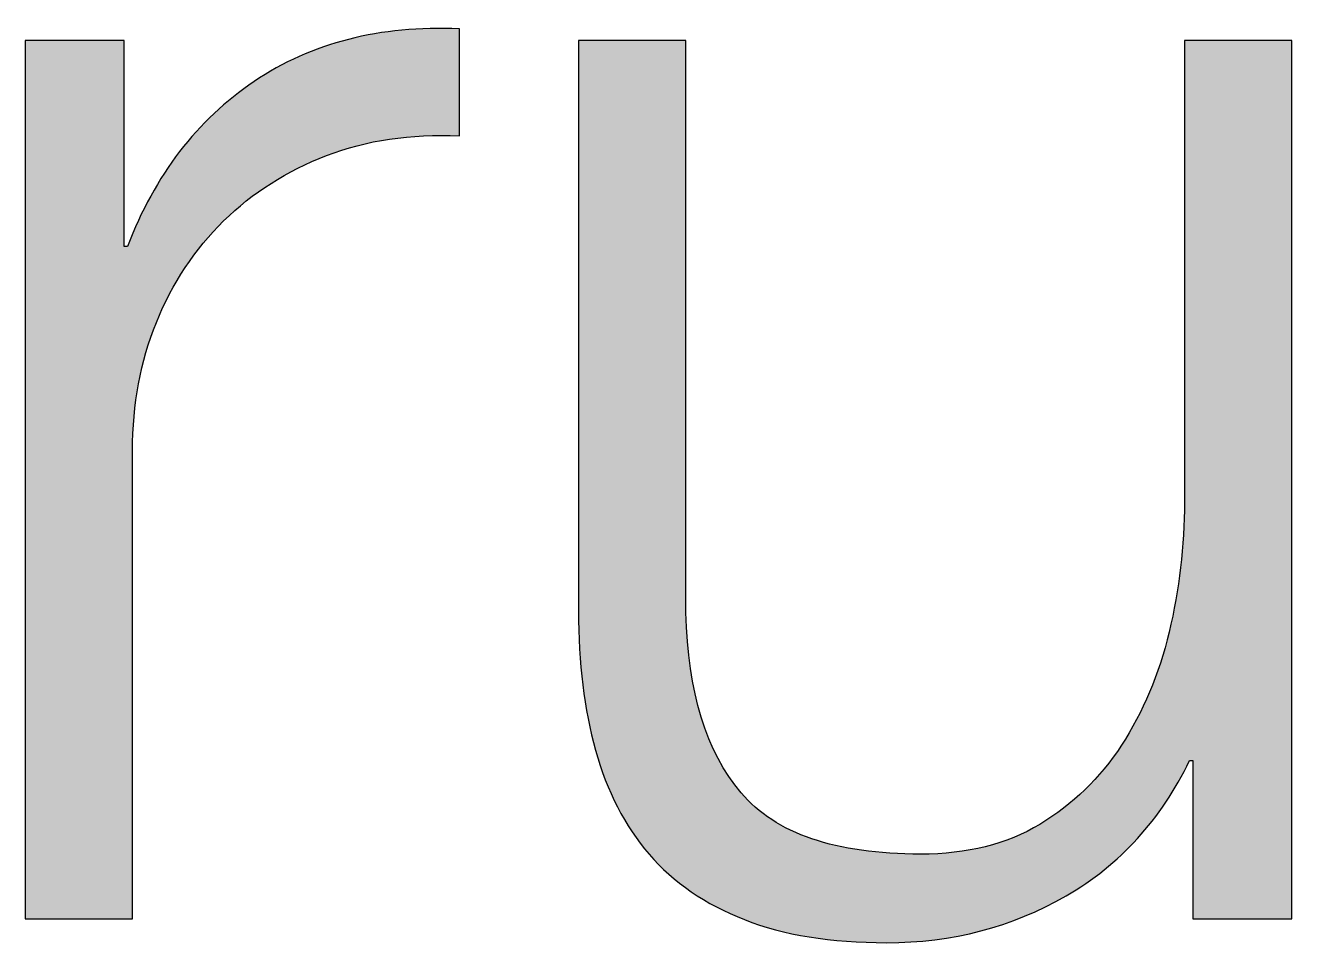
# Paper-space layout 'A0mask' of a CAD drawing. Extents: x 0 to 1153, y 0 to 810.
# Drawn here: x 1004.38 to 1008.556, y 80.295 to 83.321 of the extents above; entities that cross this region are included whole.
import ezdxf
from ezdxf.enums import TextEntityAlignment as Align

# ---------------------------------------------------------------- set-up
doc = ezdxf.new("R2010")
doc.units = 0
doc.layers.get('0').update_dxf_attribs({"linetype": 'CONTINUOUS'})
doc.layers.get('Defpoints').update_dxf_attribs({"linetype": 'CONTINUOUS'})
doc.layers.add('JPP_Mask', color=7, linetype='CONTINUOUS')
doc.styles.add('JPP', font='arial.ttf')

# ---------------------------------------------------------------- blocks, each defined once
blk = doc.blocks.new('A0mask')
at = {"true_color": 0x004a91}
h = blk.add_hatch(color=154, dxfattribs=at)
edge = h.paths.add_edge_path()
edge.add_spline(control_points=[(1004.7332, 81.6763), (1004.7332, 81.821), (1004.7332, 81.9175), (1004.7332, 81.9175), (1004.7332, 82.071), (1004.7594, 82.2122), (1004.8118, 82.3411)], knot_values=[8, 8, 8, 8, 8.250035, 8.250035, 8.250035, 9.250035, 9.250035, 9.250035, 9.250035], degree=3, periodic=0)
edge.add_spline(control_points=[(1004.8118, 82.3411), (1004.8642, 82.4704), (1004.9381, 82.5816), (1005.0335, 82.6754)], knot_values=[7, 7, 7, 7, 8, 8, 8, 8], degree=3, periodic=0)
edge.add_spline(control_points=[(1005.0335, 82.6754), (1005.129, 82.7688), (1005.2421, 82.8408), (1005.3731, 82.8913), (1005.5041, 82.9418), (1005.6501, 82.9633), (1005.811, 82.9561)], knot_values=[5, 5, 5, 5, 6, 6, 6, 7, 7, 7, 7], degree=3, periodic=0)
edge.add_spline(control_points=[(1005.811, 82.9561), (1005.811, 82.9561), (1005.811, 83.3094), (1005.811, 83.3094), (1005.549, 83.3207), (1005.3235, 83.2627), (1005.1345, 83.1355), (1004.9456, 83.0083), (1004.8062, 82.8268), (1004.7164, 82.5912)], knot_values=[2, 2, 2, 2, 3, 3, 3, 4, 4, 4, 5, 5, 5, 5], degree=3, periodic=0)
edge.add_spline(control_points=[(1004.7164, 82.5912), (1004.7164, 82.5912), (1004.7051, 82.5912), (1004.7051, 82.5912)], knot_values=[1.00001, 1.00001, 1.00001, 1.00001, 2, 2, 2, 2], degree=3, periodic=0)
edge.add_spline(control_points=[(1004.7051, 82.5912), (1004.7051, 82.5912), (1004.7051, 82.7609), (1004.7051, 82.9307)], knot_values=[0.5, 0.5, 0.5, 0.5, 1, 1, 1, 1], degree=3, periodic=0)
edge.add_spline(control_points=[(1004.7051, 82.9307), (1004.7051, 83.1004), (1004.7051, 83.2702), (1004.7051, 83.2702), (1004.7051, 83.2702), (1004.6848, 83.2702), (1004.6543, 83.2702)], knot_values=[12.749965, 12.749965, 12.749965, 12.749965, 13.249965, 13.249965, 13.249965, 13.5, 13.5, 13.5, 13.5], degree=3, periodic=0)
edge.add_spline(control_points=[(1004.6543, 83.2702), (1004.6237, 83.2702), (1004.583, 83.2702), (1004.5424, 83.2702)], knot_values=[12.49997, 12.49997, 12.49997, 12.49997, 12.749965, 12.749965, 12.749965, 12.749965], degree=3, periodic=0)
edge.add_spline(control_points=[(1004.5424, 83.2702), (1004.522, 83.2702), (1004.5017, 83.2702), (1004.4826, 83.2702)], knot_values=[12.374973, 12.374973, 12.374973, 12.374973, 12.49997, 12.49997, 12.49997, 12.49997], degree=3, periodic=0)
edge.add_spline(control_points=[(1004.4826, 83.2702), (1004.4635, 83.2702), (1004.4457, 83.2702), (1004.4305, 83.2702)], knot_values=[12.249975, 12.249975, 12.249975, 12.249975, 12.374973, 12.374973, 12.374973, 12.374973], degree=3, periodic=0)
edge.add_spline(control_points=[(1004.4305, 83.2702), (1004.4228, 83.2702), (1004.4158, 83.2702), (1004.4096, 83.2702)], knot_values=[12.187476, 12.187476, 12.187476, 12.187476, 12.249975, 12.249975, 12.249975, 12.249975], degree=3, periodic=0)
edge.add_spline(control_points=[(1004.4096, 83.2702), (1004.4034, 83.2702), (1004.398, 83.2702), (1004.3936, 83.2702)], knot_values=[12.124977, 12.124977, 12.124977, 12.124977, 12.187476, 12.187476, 12.187476, 12.187476], degree=3, periodic=0)
edge.add_spline(control_points=[(1004.3876, 83.2702), (1004.3859, 83.2702), (1004.3844, 83.2702), (1004.3833, 83.2702)], knot_values=[12.062479, 12.062479, 12.062479, 12.062479, 12.093728, 12.093728, 12.093728, 12.093728], degree=3, periodic=0)
edge.add_spline(control_points=[(1004.3796, 83.2702), (1004.3796, 83.2702), (1004.3796, 83.2702), (1004.3796, 83.2702), (1004.3796, 83.2702), (1004.3796, 83.2702), (1004.3796, 83.2702)], knot_values=[11.99998, 11.99998, 11.99998, 11.99998, 12.001425, 12.001425, 12.001425, 12.001445, 12.001445, 12.001445, 12.001445], degree=3, periodic=0)
edge.add_spline(control_points=[(1004.3796, 83.2702), (1004.3796, 83.2702), (1004.3796, 82.5461), (1004.3796, 81.822)], knot_values=[11.49999, 11.49999, 11.49999, 11.49999, 11.99998, 11.99998, 11.99998, 11.99998], degree=3, periodic=0)
edge.add_spline(control_points=[(1004.3796, 81.822), (1004.3796, 81.0979), (1004.3796, 80.3739), (1004.3796, 80.3739), (1004.3796, 80.3739), (1004.3796, 80.3739), (1004.3796, 80.3739)], knot_values=[10.999023, 10.999023, 10.999023, 10.999023, 11.499013, 11.499013, 11.499013, 11.49999, 11.49999, 11.49999, 11.49999], degree=3, periodic=0)
edge.add_spline(control_points=[(1004.3836, 80.3739), (1004.3849, 80.3739), (1004.3865, 80.3739), (1004.3883, 80.3739)], knot_values=[10.906252, 10.906252, 10.906252, 10.906252, 10.937501, 10.937501, 10.937501, 10.937501], degree=3, periodic=0)
edge.add_spline(control_points=[(1004.3948, 80.3739), (1004.3996, 80.3739), (1004.4055, 80.3739), (1004.4122, 80.3739)], knot_values=[10.812504, 10.812504, 10.812504, 10.812504, 10.875003, 10.875003, 10.875003, 10.875003], degree=3, periodic=0)
edge.add_spline(control_points=[(1004.4122, 80.3739), (1004.419, 80.3739), (1004.4266, 80.3739), (1004.4348, 80.3739)], knot_values=[10.750005, 10.750005, 10.750005, 10.750005, 10.812504, 10.812504, 10.812504, 10.812504], degree=3, periodic=0)
edge.add_spline(control_points=[(1004.4348, 80.3739), (1004.4514, 80.3739), (1004.4708, 80.3739), (1004.4915, 80.3739)], knot_values=[10.625008, 10.625008, 10.625008, 10.625008, 10.750005, 10.750005, 10.750005, 10.750005], degree=3, periodic=0)
edge.add_spline(control_points=[(1004.4915, 80.3739), (1004.5122, 80.3739), (1004.5343, 80.3739), (1004.5564, 80.3739)], knot_values=[10.50001, 10.50001, 10.50001, 10.50001, 10.625008, 10.625008, 10.625008, 10.625008], degree=3, periodic=0)
edge.add_spline(control_points=[(1004.5564, 80.3739), (1004.6006, 80.3739), (1004.6448, 80.3739), (1004.6779, 80.3739)], knot_values=[10.250015, 10.250015, 10.250015, 10.250015, 10.50001, 10.50001, 10.50001, 10.50001], degree=3, periodic=0)
edge.add_spline(control_points=[(1004.6779, 80.3739), (1004.7111, 80.3739), (1004.7332, 80.3739), (1004.7332, 80.3739), (1004.7332, 80.3739), (1004.7332, 80.3739), (1004.7332, 80.3739)], knot_values=[9.999532, 9.999532, 9.999532, 9.999532, 10.249547, 10.249547, 10.249547, 10.250015, 10.250015, 10.250015, 10.250015], degree=3, periodic=0)
edge.add_spline(control_points=[(1004.7332, 80.3739), (1004.7332, 80.3739), (1004.7332, 80.3739), (1004.7332, 80.3739)], knot_values=[9.999288, 9.999288, 9.999288, 9.999288, 9.999532, 9.999532, 9.999532, 9.999532], degree=3, periodic=0)
edge.add_spline(control_points=[(1004.7332, 80.3783), (1004.7332, 80.3798), (1004.7332, 80.3816), (1004.7332, 80.3837)], knot_values=[9.953146, 9.953146, 9.953146, 9.953146, 9.968771, 9.968771, 9.968771, 9.968771], degree=3, periodic=0)
edge.add_spline(control_points=[(1004.7332, 80.3837), (1004.7332, 80.3859), (1004.7332, 80.3884), (1004.7332, 80.3912)], knot_values=[9.937521, 9.937521, 9.937521, 9.937521, 9.953146, 9.953146, 9.953146, 9.953146], degree=3, periodic=0)
edge.add_spline(control_points=[(1004.7332, 80.3912), (1004.7332, 80.3969), (1004.7332, 80.4038), (1004.7332, 80.412)], knot_values=[9.906272, 9.906272, 9.906272, 9.906272, 9.937521, 9.937521, 9.937521, 9.937521], degree=3, periodic=0)
edge.add_spline(control_points=[(1004.7332, 80.412), (1004.7332, 80.4202), (1004.7332, 80.4296), (1004.7332, 80.4402)], knot_values=[9.875022, 9.875022, 9.875022, 9.875022, 9.906272, 9.906272, 9.906272, 9.906272], degree=3, periodic=0)
edge.add_spline(control_points=[(1004.7332, 80.4402), (1004.7332, 80.4613), (1004.7332, 80.4869), (1004.7332, 80.5163)], knot_values=[9.812524, 9.812524, 9.812524, 9.812524, 9.875022, 9.875022, 9.875022, 9.875022], degree=3, periodic=0)
edge.add_spline(control_points=[(1004.7332, 80.5163), (1004.7332, 80.5457), (1004.7332, 80.5789), (1004.7332, 80.615)], knot_values=[9.750025, 9.750025, 9.750025, 9.750025, 9.812524, 9.812524, 9.812524, 9.812524], degree=3, periodic=0)
edge.add_spline(control_points=[(1004.7332, 80.615), (1004.7332, 80.6874), (1004.7332, 80.7718), (1004.7332, 80.8623)], knot_values=[9.625027, 9.625027, 9.625027, 9.625027, 9.750025, 9.750025, 9.750025, 9.750025], degree=3, periodic=0)
edge.add_spline(control_points=[(1004.7332, 80.8623), (1004.7332, 80.9527), (1004.7332, 81.0492), (1004.7332, 81.1456)], knot_values=[9.50003, 9.50003, 9.50003, 9.50003, 9.625027, 9.625027, 9.625027, 9.625027], degree=3, periodic=0)
edge.add_spline(control_points=[(1004.7332, 81.1456), (1004.7332, 81.3386), (1004.7332, 81.5316), (1004.7332, 81.6763)], knot_values=[9.250035, 9.250035, 9.250035, 9.250035, 9.50003, 9.50003, 9.50003, 9.50003], degree=3, periodic=0)
h = blk.add_hatch(color=154, dxfattribs=at)
edge = h.paths.add_edge_path()
edge.add_spline(control_points=[(1006.5575, 81.3841), (1006.5575, 81.3841), (1006.5575, 83.2702), (1006.5575, 83.2702), (1006.5575, 83.2702), (1006.469, 83.2702), (1006.3806, 83.2702)], knot_values=[9.5, 9.5, 9.5, 9.5, 10.5, 10.5, 10.5, 11, 11, 11, 11], degree=3, periodic=0)
edge.add_spline(control_points=[(1006.3806, 83.2702), (1006.2922, 83.2702), (1006.2038, 83.2702), (1006.2038, 83.2702), (1006.2038, 83.2702), (1006.2038, 82.8001), (1006.2038, 82.3301)], knot_values=[8.5, 8.5, 8.5, 8.5, 9, 9, 9, 9.5, 9.5, 9.5, 9.5], degree=3, periodic=0)
edge.add_spline(control_points=[(1006.2038, 82.3301), (1006.2038, 81.86), (1006.2038, 81.3899), (1006.2038, 81.3899), (1006.2038, 81.2177), (1006.2225, 81.0642), (1006.2599, 80.9295), (1006.2973, 80.7948), (1006.3562, 80.6805), (1006.4367, 80.5871)], knot_values=[6, 6, 6, 6, 6.5, 6.5, 6.5, 7.5, 7.5, 7.5, 8.5, 8.5, 8.5, 8.5], degree=3, periodic=0)
edge.add_spline(control_points=[(1006.4367, 80.5871), (1006.5171, 80.4936), (1006.622, 80.4216), (1006.7511, 80.3712)], knot_values=[5, 5, 5, 5, 6, 6, 6, 6], degree=3, periodic=0)
edge.add_spline(control_points=[(1006.7511, 80.3712), (1006.8802, 80.3203), (1007.0364, 80.2951), (1007.2198, 80.2951)], knot_values=[4, 4, 4, 4, 5, 5, 5, 5], degree=3, periodic=0)
edge.add_spline(control_points=[(1007.2198, 80.2951), (1007.4368, 80.2951), (1007.6342, 80.3466), (1007.812, 80.4496)], knot_values=[3, 3, 3, 3, 4, 4, 4, 4], degree=3, periodic=0)
edge.add_spline(control_points=[(1007.812, 80.4496), (1007.9897, 80.5526), (1008.1254, 80.7013), (1008.219, 80.8957)], knot_values=[2, 2, 2, 2, 3, 3, 3, 3], degree=3, periodic=0)
edge.add_spline(control_points=[(1008.219, 80.8957), (1008.219, 80.8957), (1008.2302, 80.8957), (1008.2302, 80.8957)], knot_values=[1.00001, 1.00001, 1.00001, 1.00001, 2, 2, 2, 2], degree=3, periodic=0)
edge.add_spline(control_points=[(1008.2302, 80.8957), (1008.2302, 80.8957), (1008.2302, 80.7653), (1008.2302, 80.6348)], knot_values=[0.5, 0.5, 0.5, 0.5, 1, 1, 1, 1], degree=3, periodic=0)
edge.add_spline(control_points=[(1008.2302, 80.6348), (1008.2302, 80.5043), (1008.2302, 80.3739), (1008.2302, 80.3739), (1008.2302, 80.3739), (1008.2506, 80.3739), (1008.2811, 80.3739)], knot_values=[20.749965, 20.749965, 20.749965, 20.749965, 21.249965, 21.249965, 21.249965, 21.5, 21.5, 21.5, 21.5], degree=3, periodic=0)
edge.add_spline(control_points=[(1008.2811, 80.3739), (1008.3116, 80.3739), (1008.3523, 80.3739), (1008.393, 80.3739)], knot_values=[20.49997, 20.49997, 20.49997, 20.49997, 20.749965, 20.749965, 20.749965, 20.749965], degree=3, periodic=0)
edge.add_spline(control_points=[(1008.393, 80.3739), (1008.4134, 80.3739), (1008.4337, 80.3739), (1008.4528, 80.3739)], knot_values=[20.374972, 20.374972, 20.374972, 20.374972, 20.49997, 20.49997, 20.49997, 20.49997], degree=3, periodic=0)
edge.add_spline(control_points=[(1008.4528, 80.3739), (1008.4718, 80.3739), (1008.4896, 80.3739), (1008.5049, 80.3739)], knot_values=[20.249975, 20.249975, 20.249975, 20.249975, 20.374972, 20.374972, 20.374972, 20.374972], degree=3, periodic=0)
edge.add_spline(control_points=[(1008.5049, 80.3739), (1008.5125, 80.3739), (1008.5195, 80.3739), (1008.5257, 80.3739)], knot_values=[20.187476, 20.187476, 20.187476, 20.187476, 20.249975, 20.249975, 20.249975, 20.249975], degree=3, periodic=0)
edge.add_spline(control_points=[(1008.5257, 80.3739), (1008.5319, 80.3739), (1008.5373, 80.3739), (1008.5418, 80.3739)], knot_values=[20.124977, 20.124977, 20.124977, 20.124977, 20.187476, 20.187476, 20.187476, 20.187476], degree=3, periodic=0)
edge.add_spline(control_points=[(1008.5477, 80.3739), (1008.5494, 80.3739), (1008.5509, 80.3739), (1008.5521, 80.3739)], knot_values=[20.062479, 20.062479, 20.062479, 20.062479, 20.093728, 20.093728, 20.093728, 20.093728], degree=3, periodic=0)
edge.add_spline(control_points=[(1008.5558, 80.3739), (1008.5558, 80.3739), (1008.5558, 80.3739), (1008.5558, 80.3739), (1008.5558, 80.3739), (1008.5558, 80.3739), (1008.5558, 80.3739)], knot_values=[19.99998, 19.99998, 19.99998, 19.99998, 20.001425, 20.001425, 20.001425, 20.001445, 20.001445, 20.001445, 20.001445], degree=3, periodic=0)
edge.add_spline(control_points=[(1008.5558, 80.3739), (1008.5558, 80.3739), (1008.5558, 81.098), (1008.5558, 81.8221)], knot_values=[19.49999, 19.49999, 19.49999, 19.49999, 19.99998, 19.99998, 19.99998, 19.99998], degree=3, periodic=0)
edge.add_spline(control_points=[(1008.5558, 81.8221), (1008.5558, 82.5462), (1008.5558, 83.2702), (1008.5558, 83.2702), (1008.5558, 83.2702), (1008.5558, 83.2702), (1008.5558, 83.2702)], knot_values=[18.999023, 18.999023, 18.999023, 18.999023, 19.499013, 19.499013, 19.499013, 19.49999, 19.49999, 19.49999, 19.49999], degree=3, periodic=0)
edge.add_spline(control_points=[(1008.5518, 83.2702), (1008.5505, 83.2702), (1008.5489, 83.2702), (1008.547, 83.2702)], knot_values=[18.906252, 18.906252, 18.906252, 18.906252, 18.937501, 18.937501, 18.937501, 18.937501], degree=3, periodic=0)
edge.add_spline(control_points=[(1008.5406, 83.2702), (1008.5357, 83.2702), (1008.5299, 83.2702), (1008.5231, 83.2702)], knot_values=[18.812504, 18.812504, 18.812504, 18.812504, 18.875003, 18.875003, 18.875003, 18.875003], degree=3, periodic=0)
edge.add_spline(control_points=[(1008.5231, 83.2702), (1008.5164, 83.2702), (1008.5088, 83.2702), (1008.5005, 83.2702)], knot_values=[18.750005, 18.750005, 18.750005, 18.750005, 18.812504, 18.812504, 18.812504, 18.812504], degree=3, periodic=0)
edge.add_spline(control_points=[(1008.5005, 83.2702), (1008.4839, 83.2702), (1008.4646, 83.2702), (1008.4439, 83.2702)], knot_values=[18.625007, 18.625007, 18.625007, 18.625007, 18.750005, 18.750005, 18.750005, 18.750005], degree=3, periodic=0)
edge.add_spline(control_points=[(1008.4439, 83.2702), (1008.4232, 83.2702), (1008.4011, 83.2702), (1008.379, 83.2702)], knot_values=[18.50001, 18.50001, 18.50001, 18.50001, 18.625008, 18.625008, 18.625008, 18.625008], degree=3, periodic=0)
edge.add_spline(control_points=[(1008.379, 83.2702), (1008.3348, 83.2702), (1008.2906, 83.2702), (1008.2574, 83.2702)], knot_values=[18.250015, 18.250015, 18.250015, 18.250015, 18.50001, 18.50001, 18.50001, 18.50001], degree=3, periodic=0)
edge.add_spline(control_points=[(1008.2574, 83.2702), (1008.2243, 83.2702), (1008.2022, 83.2702), (1008.2022, 83.2702), (1008.2022, 83.2702), (1008.2022, 83.2702), (1008.2022, 83.2702)], knot_values=[17.999532, 17.999532, 17.999532, 17.999532, 18.249547, 18.249547, 18.249547, 18.250015, 18.250015, 18.250015, 18.250015], degree=3, periodic=0)
edge.add_spline(control_points=[(1008.2022, 83.2659), (1008.2022, 83.2644), (1008.2022, 83.2626), (1008.2022, 83.2605)], knot_values=[17.953146, 17.953146, 17.953146, 17.953146, 17.968771, 17.968771, 17.968771, 17.968771], degree=3, periodic=0)
edge.add_spline(control_points=[(1008.2022, 83.2605), (1008.2022, 83.2584), (1008.2022, 83.2559), (1008.2022, 83.2531)], knot_values=[17.937521, 17.937521, 17.937521, 17.937521, 17.953146, 17.953146, 17.953146, 17.953146], degree=3, periodic=0)
edge.add_spline(control_points=[(1008.2022, 83.2531), (1008.2022, 83.2476), (1008.2022, 83.2407), (1008.2022, 83.2326)], knot_values=[17.906272, 17.906272, 17.906272, 17.906272, 17.937521, 17.937521, 17.937521, 17.937521], degree=3, periodic=0)
edge.add_spline(control_points=[(1008.2022, 83.2326), (1008.2022, 83.2245), (1008.2022, 83.2153), (1008.2022, 83.2049)], knot_values=[17.875022, 17.875022, 17.875022, 17.875022, 17.906272, 17.906272, 17.906272, 17.906272], degree=3, periodic=0)
edge.add_spline(control_points=[(1008.2022, 83.2049), (1008.2022, 83.1841), (1008.2022, 83.1588), (1008.2022, 83.1299)], knot_values=[17.812524, 17.812524, 17.812524, 17.812524, 17.875022, 17.875022, 17.875022, 17.875022], degree=3, periodic=0)
edge.add_spline(control_points=[(1008.2022, 83.1299), (1008.2022, 83.1009), (1008.2022, 83.0682), (1008.2022, 83.0326)], knot_values=[17.750025, 17.750025, 17.750025, 17.750025, 17.812524, 17.812524, 17.812524, 17.812524], degree=3, periodic=0)
edge.add_spline(control_points=[(1008.2022, 83.0326), (1008.2022, 82.9613), (1008.2022, 82.8781), (1008.2022, 82.789)], knot_values=[17.625028, 17.625028, 17.625028, 17.625028, 17.750025, 17.750025, 17.750025, 17.750025], degree=3, periodic=0)
edge.add_spline(control_points=[(1008.2022, 82.789), (1008.2022, 82.6998), (1008.2022, 82.6048), (1008.2022, 82.5097)], knot_values=[17.50003, 17.50003, 17.50003, 17.50003, 17.625028, 17.625028, 17.625028, 17.625028], degree=3, periodic=0)
edge.add_spline(control_points=[(1008.2022, 82.5097), (1008.2022, 82.3196), (1008.2022, 82.1294), (1008.2022, 81.9868)], knot_values=[17.250035, 17.250035, 17.250035, 17.250035, 17.50003, 17.50003, 17.50003, 17.50003], degree=3, periodic=0)
edge.add_spline(control_points=[(1008.2022, 81.9868), (1008.2022, 81.8442), (1008.2022, 81.7491), (1008.2022, 81.7491), (1008.2022, 81.6031), (1008.1853, 81.4598), (1008.1516, 81.3197), (1008.1179, 81.1795), (1008.0655, 81.055), (1007.9945, 80.9462)], knot_values=[15, 15, 15, 15, 15.250035, 15.250035, 15.250035, 16.250035, 16.250035, 16.250035, 17.250035, 17.250035, 17.250035, 17.250035], degree=3, periodic=0)
edge.add_spline(control_points=[(1007.9945, 80.9462), (1007.9233, 80.8377), (1007.8335, 80.7508), (1007.725, 80.6853)], knot_values=[14, 14, 14, 14, 15, 15, 15, 15], degree=3, periodic=0)
edge.add_spline(control_points=[(1007.725, 80.6853), (1007.6164, 80.6198), (1007.4855, 80.5871), (1007.3321, 80.5871)], knot_values=[13, 13, 13, 13, 14, 14, 14, 14], degree=3, periodic=0)
edge.add_spline(control_points=[(1007.3321, 80.5871), (1007.0514, 80.5871), (1006.8539, 80.6546), (1006.7399, 80.7893)], knot_values=[12, 12, 12, 12, 13, 13, 13, 13], degree=3, periodic=0)
edge.add_spline(control_points=[(1006.7399, 80.7893), (1006.6257, 80.924), (1006.5649, 81.1222), (1006.5575, 81.3841)], knot_values=[11, 11, 11, 11, 12, 12, 12, 12], degree=3, periodic=0)
at = {"layer": 'Defpoints', "color": 154, "true_color": 0x004a91}
for points, knots in [([(1004.7051, 83.2702), (1004.7051, 83.2702), (1004.7051, 82.5912), (1004.7051, 82.5912), (1004.7051, 82.5912), (1004.7164, 82.5912), (1004.7164, 82.5912), (1004.8062, 82.8268), (1004.9456, 83.0083), (1005.1345, 83.1355), (1005.3235, 83.2627), (1005.549, 83.3207), (1005.811, 83.3094), (1005.811, 83.3094), (1005.811, 82.9561), (1005.811, 82.9561), (1005.6501, 82.9633), (1005.5041, 82.9418), (1005.3731, 82.8913), (1005.2421, 82.8408), (1005.129, 82.7688), (1005.0335, 82.6754), (1004.9381, 82.5816), (1004.8642, 82.4704), (1004.8118, 82.3411), (1004.7594, 82.2122), (1004.7332, 82.071), (1004.7332, 81.9175), (1004.7332, 81.9175), (1004.7332, 80.3739), (1004.7332, 80.3739), (1004.7332, 80.3739), (1004.3796, 80.3739), (1004.3796, 80.3739), (1004.3796, 80.3739), (1004.3796, 83.2702), (1004.3796, 83.2702), (1004.3796, 83.2702), (1004.7051, 83.2702), (1004.7051, 83.2702)], [0, 0, 0, 0, 1, 1, 1, 2, 2, 2, 3, 3, 3, 4, 4, 4, 5, 5, 5, 6, 6, 6, 7, 7, 7, 8, 8, 8, 9, 9, 9, 10, 10, 10, 11, 11, 11, 12, 12, 12, 13, 13, 13, 13]), ([(1008.2302, 80.3739), (1008.2302, 80.3739), (1008.2302, 80.8957), (1008.2302, 80.8957), (1008.2302, 80.8957), (1008.219, 80.8957), (1008.219, 80.8957), (1008.1254, 80.7013), (1007.9897, 80.5526), (1007.812, 80.4496), (1007.6342, 80.3466), (1007.4368, 80.2951), (1007.2198, 80.2951), (1007.0364, 80.2951), (1006.8802, 80.3203), (1006.7511, 80.3712), (1006.622, 80.4216), (1006.5171, 80.4936), (1006.4367, 80.5871), (1006.3562, 80.6805), (1006.2973, 80.7948), (1006.2599, 80.9295), (1006.2225, 81.0642), (1006.2038, 81.2177), (1006.2038, 81.3899), (1006.2038, 81.3899), (1006.2038, 83.2702), (1006.2038, 83.2702), (1006.2038, 83.2702), (1006.5575, 83.2702), (1006.5575, 83.2702), (1006.5575, 83.2702), (1006.5575, 81.3841), (1006.5575, 81.3841), (1006.5649, 81.1222), (1006.6257, 80.924), (1006.7399, 80.7893), (1006.8539, 80.6546), (1007.0514, 80.5871), (1007.3321, 80.5871), (1007.4855, 80.5871), (1007.6164, 80.6198), (1007.725, 80.6853), (1007.8335, 80.7508), (1007.9233, 80.8377), (1007.9945, 80.9462), (1008.0655, 81.055), (1008.1179, 81.1795), (1008.1516, 81.3197), (1008.1853, 81.4598), (1008.2022, 81.6031), (1008.2022, 81.7491), (1008.2022, 81.7491), (1008.2022, 83.2702), (1008.2022, 83.2702), (1008.2022, 83.2702), (1008.5558, 83.2702), (1008.5558, 83.2702), (1008.5558, 83.2702), (1008.5558, 80.3739), (1008.5558, 80.3739), (1008.5558, 80.3739), (1008.2302, 80.3739), (1008.2302, 80.3739)], [0, 0, 0, 0, 1, 1, 1, 2, 2, 2, 3, 3, 3, 4, 4, 4, 5, 5, 5, 6, 6, 6, 7, 7, 7, 8, 8, 8, 9, 9, 9, 10, 10, 10, 11, 11, 11, 12, 12, 12, 13, 13, 13, 14, 14, 14, 15, 15, 15, 16, 16, 16, 17, 17, 17, 18, 18, 18, 19, 19, 19, 20, 20, 20, 21, 21, 21, 21])]:
    blk.add_open_spline(points, degree=3, knots=knots, dxfattribs=at)
at = {"color": 7, "style": 'JPP'}
for tag, p in [('Client', (1086, 115)), ('Project1', (1086, 90)), ('Project2', (1086, 82.5)), ('Project3', (1086, 75)), ('Title1', (1086, 57.5)), ('Title2', (1086, 50)), ('Title3', (1086, 42.5)), ('Status', (978, 7.5))]:
    blk.add_attdef(tag, text='', height=3.5, dxfattribs=at).set_placement(p, align=Align.MIDDLE_LEFT)
at = {"color": 2, "style": 'JPP'}
for tag, p in [('Scale', (1005.5, 25)), ('Checked', (1095.5, 25)), ('Drawn', (1050.5, 25)), ('Date', (1140.5, 25))]:
    blk.add_attdef(tag, text='', height=2, dxfattribs=at).set_placement(p, align=Align.MIDDLE_CENTER)
at = {"color": 6, "style": 'JPP'}
for tag, p in [('Ref', (1068, 7.5)), ('DrgNo.', (1110, 7.5))]:
    blk.add_attdef(tag, text='', height=4, dxfattribs=at).set_placement(p, align=Align.MIDDLE_LEFT)
blk.add_attdef('Rev', text='', height=4, dxfattribs=at).set_placement((1144.2747, 7.5), align=Align.MIDDLE_CENTER)

psp = doc.layouts.new('A0mask')

# ---------------------------------------------------------------- block references
at = {"layer": 'JPP_Mask'}
psp.add_blockref('A0mask', (0, 0), dxfattribs=at)

doc.saveas('drawing.dxf')
